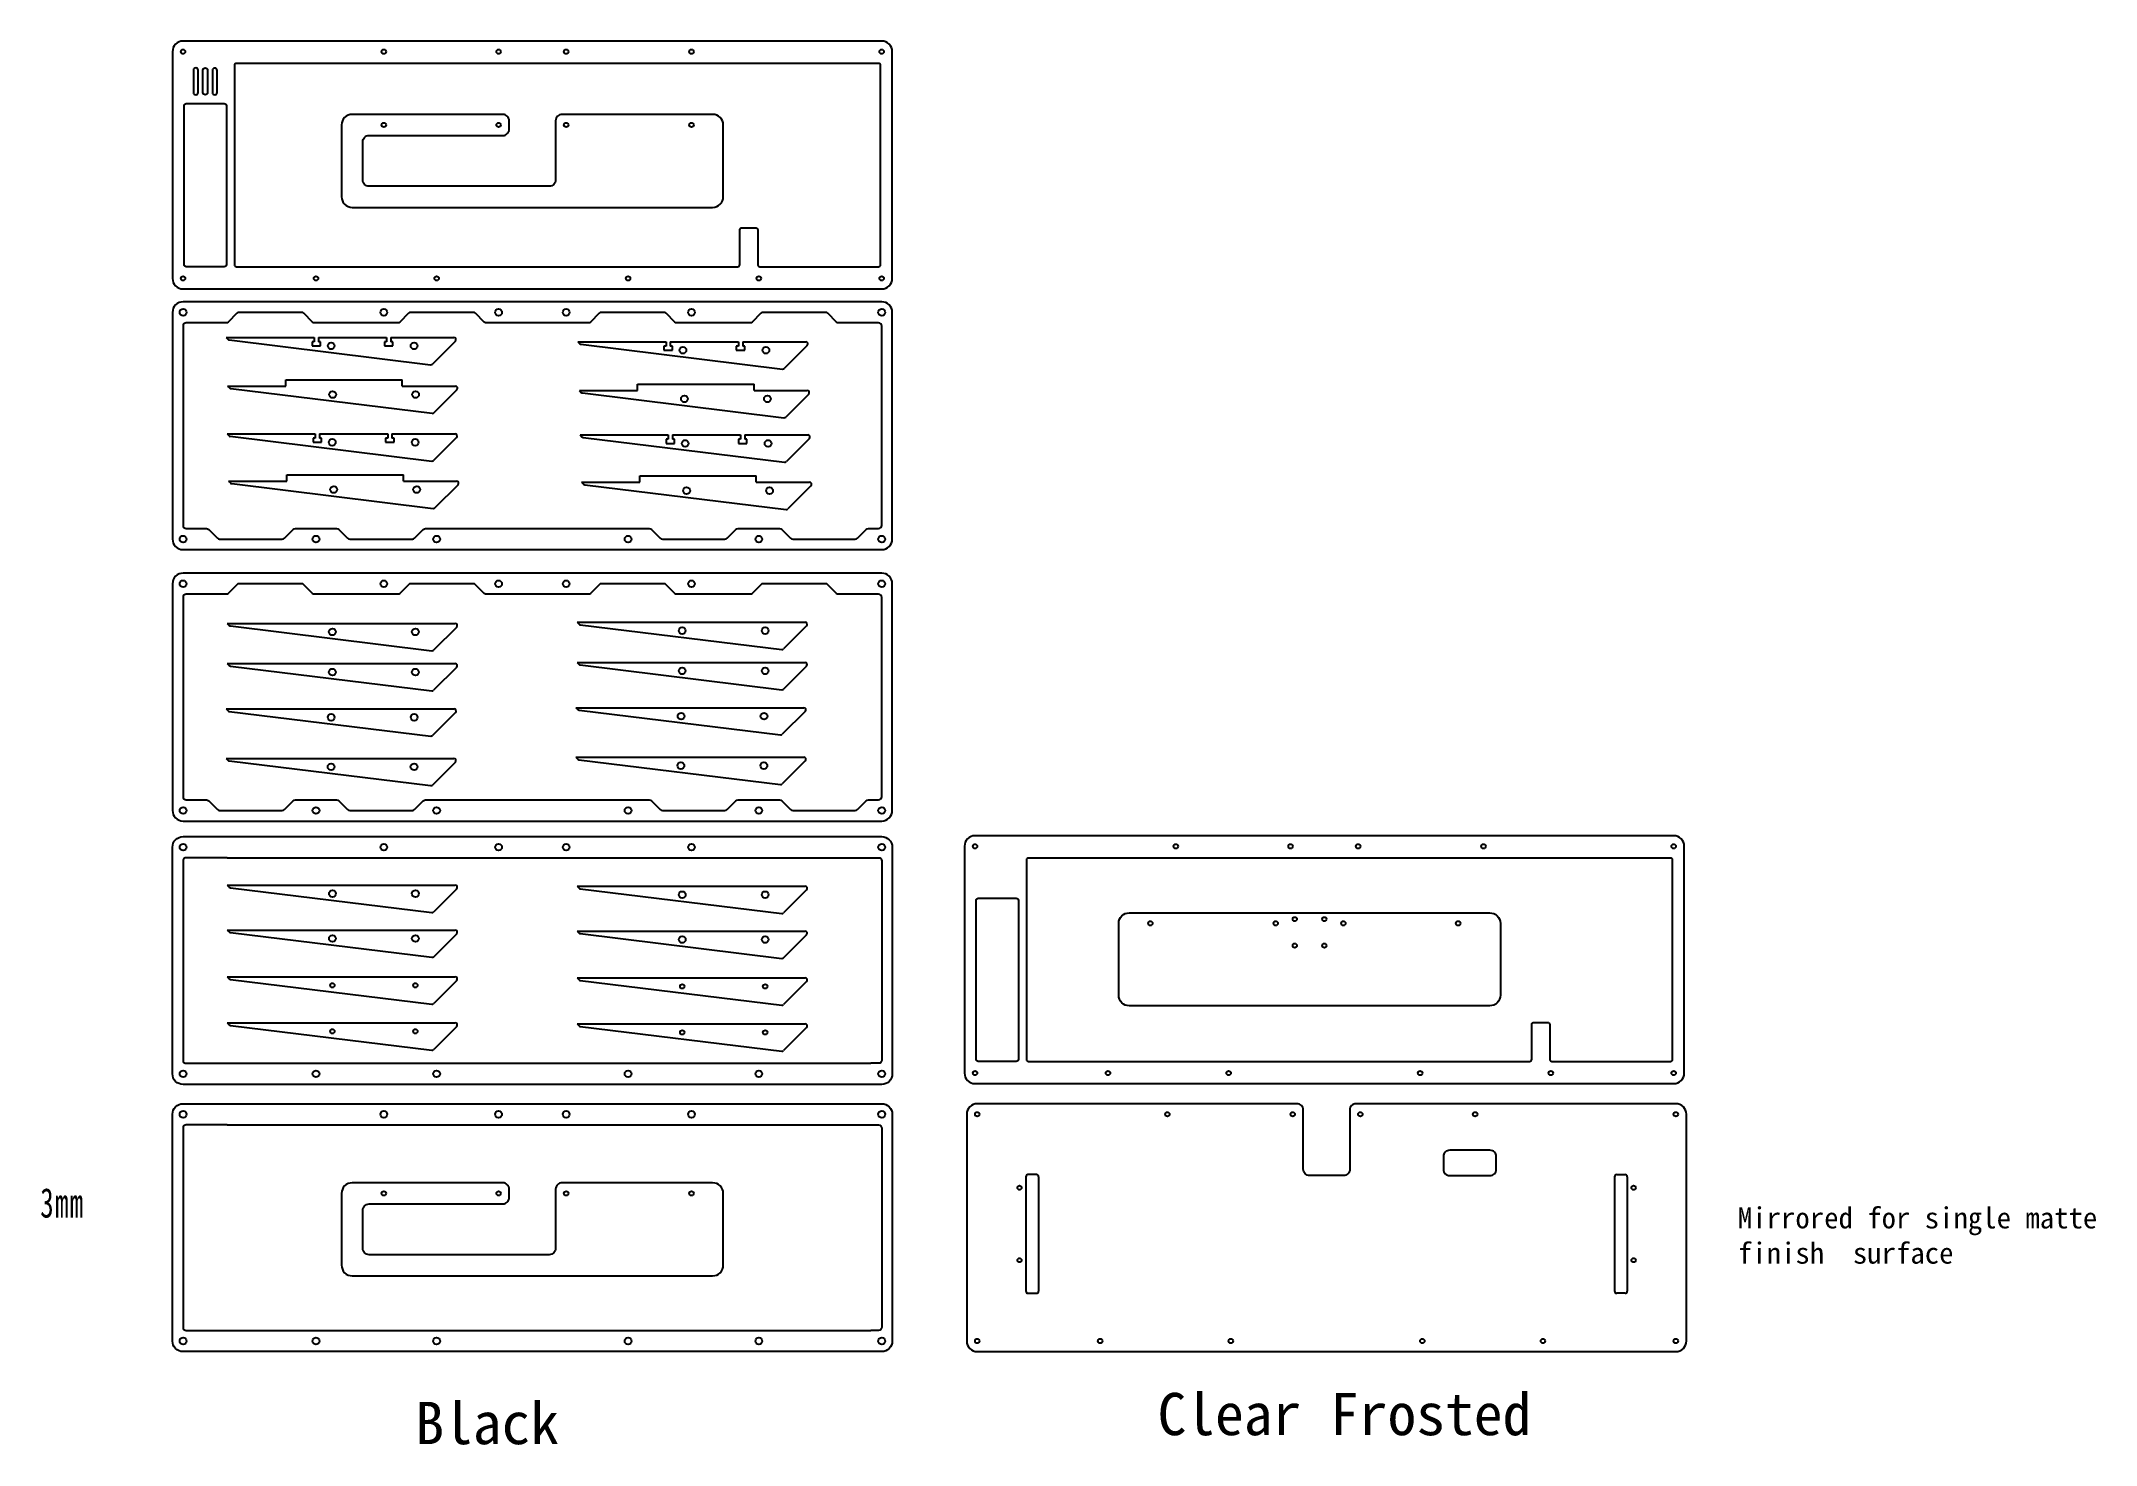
# Model space of a CAD drawing. Header units: inches. Extents: x -62 to 910, y -44 to 620.
import ezdxf

# ---------------------------------------------------------------- set-up
doc = ezdxf.new("R2010")
doc.units = ezdxf.units.IN
doc.header["$MEASUREMENT"] = 0
doc.layers.add('尺寸线层', color=3, linetype='Continuous', lineweight=18)
doc.styles.get("Standard").update_dxf_attribs({"font": 'arial.ttf'})
doc.styles.add('标准', font='', dxfattribs={"width": 0.667})
doc.styles.get('标准').set_extended_font_data('宋体')

msp = doc.modelspace()

# ---------------------------------------------------------------- linework, layer by layer
for p, q in [((25.34, 479.8), (67.06, 479.8)), ((25.34, 479.8), (26.23, 478.91)), ((26.82, 478.62), (122.16, 466.92)), ((67.06, 477.8), (66.06, 477.8)), ((66.06, 477.8), (66.06, 475.8)), ((67.06, 479.8), (67.06, 477.8)), ((69.06, 479.8), (69.06, 477.8)), ((69.06, 479.8), (101.32, 479.8)), ((70.06, 477.8), (69.06, 477.8)), ((70.06, 475.8), (70.06, 477.8)), ((101.32, 477.8), (100.32, 477.8)), ((100.32, 477.8), (100.32, 475.8)), ((101.32, 479.8), (101.32, 477.8)), ((103.32, 479.8), (103.32, 477.8)), ((103.32, 479.8), (133.17, 479.8)), ((104.32, 477.8), (103.32, 477.8)), ((104.32, 475.8), (104.32, 477.8)), ((133.88, 478.1), (122.98, 467.2)), ((191.82, 477.74), (233.54, 477.74)), ((191.82, 477.74), (192.72, 476.84)), ((193.3, 476.56), (288.64, 464.85)), ((233.54, 477.74), (233.54, 475.74)), ((235.54, 477.74), (235.54, 475.74)), ((235.54, 477.74), (267.81, 477.74)), ((267.81, 477.74), (267.81, 475.74)), ((269.81, 477.74), (269.81, 475.74)), ((269.81, 477.74), (299.66, 477.74)), ((66.06, 475.8), (70.06, 475.8)), ((100.32, 475.8), (104.32, 475.8)), ((233.54, 475.74), (232.54, 475.74)), ((232.54, 475.74), (232.54, 473.74)), ((232.54, 473.74), (236.54, 473.74)), ((236.54, 475.74), (235.54, 475.74)), ((236.54, 473.74), (236.54, 475.74)), ((267.81, 475.74), (266.81, 475.74)), ((266.81, 475.74), (266.81, 473.74)), ((266.81, 473.74), (270.81, 473.74)), ((270.81, 475.74), (269.81, 475.74)), ((270.81, 473.74), (270.81, 475.74)), ((300.36, 476.03), (289.47, 465.14)), ((53.61, 456.78), (53.61, 459.78)), ((53.61, 459.78), (108.73, 459.78)), ((108.73, 456.78), (108.73, 459.78)), ((220.09, 454.72), (220.09, 457.72)), ((220.09, 457.72), (275.22, 457.72)), ((275.22, 454.72), (275.22, 457.72)), ((26.04, 456.78), (26.94, 455.89)), ((26.04, 456.78), (53.61, 456.78)), ((27.53, 455.6), (122.86, 443.9)), ((108.73, 456.78), (133.88, 456.78)), ((134.59, 455.08), (123.69, 444.18)), ((192.53, 454.72), (193.43, 453.82)), ((192.53, 454.72), (220.09, 454.72)), ((194.01, 453.54), (289.35, 441.83)), ((275.22, 454.72), (300.36, 454.72)), ((301.07, 453.01), (290.18, 442.12)), ((25.86, 434.2), (67.58, 434.2)), ((25.86, 434.2), (26.75, 433.31)), ((27.34, 433.02), (122.67, 421.31)), ((67.58, 432.2), (66.58, 432.2)), ((66.58, 432.2), (66.58, 430.2)), ((66.58, 430.2), (70.58, 430.2)), ((67.58, 434.2), (67.58, 432.2)), ((69.58, 434.2), (69.58, 432.2)), ((69.58, 434.2), (101.84, 434.2)), ((70.58, 432.2), (69.58, 432.2)), ((70.58, 430.2), (70.58, 432.2)), ((101.84, 432.2), (100.84, 432.2)), ((100.84, 432.2), (100.84, 430.2)), ((100.84, 430.2), (104.84, 430.2)), ((101.84, 434.2), (101.84, 432.2)), ((103.84, 434.2), (103.84, 432.2)), ((103.84, 434.2), (133.69, 434.2)), ((104.84, 432.2), (103.84, 432.2)), ((104.84, 430.2), (104.84, 432.2)), ((134.4, 432.49), (123.5, 421.6)), ((192.86, 433.66), (234.58, 433.66)), ((192.86, 433.66), (193.76, 432.76)), ((194.34, 432.47), (289.68, 420.77)), ((234.58, 431.66), (233.58, 431.66)), ((233.58, 431.66), (233.58, 429.66)), ((233.58, 429.66), (237.58, 429.66)), ((234.58, 433.66), (234.58, 431.66)), ((236.58, 433.66), (236.58, 431.66)), ((236.58, 433.66), (268.84, 433.66)), ((237.58, 431.66), (236.58, 431.66)), ((237.58, 429.66), (237.58, 431.66)), ((268.84, 431.66), (267.84, 431.66)), ((267.84, 431.66), (267.84, 429.66)), ((267.84, 429.66), (271.84, 429.66)), ((268.84, 433.66), (268.84, 431.66)), ((270.84, 433.66), (270.84, 431.66)), ((270.84, 433.66), (300.69, 433.66)), ((271.84, 431.66), (270.84, 431.66)), ((271.84, 429.66), (271.84, 431.66)), ((301.4, 431.95), (290.51, 421.05)), ((26.56, 411.84), (27.46, 410.95)), ((26.56, 411.84), (54.12, 411.84)), ((28.04, 410.66), (123.38, 398.95)), ((54.12, 411.84), (54.12, 414.84)), ((54.12, 414.84), (109.25, 414.84)), ((109.25, 411.84), (109.25, 414.84)), ((109.25, 411.84), (134.4, 411.84)), ((135.11, 410.14), (124.21, 399.24)), ((193.57, 411.3), (194.46, 410.4)), ((193.57, 411.3), (221.13, 411.3)), ((195.05, 410.11), (290.38, 398.41)), ((221.13, 411.3), (221.13, 414.3)), ((221.13, 414.3), (276.25, 414.3)), ((276.25, 411.3), (276.25, 414.3)), ((276.25, 411.3), (301.4, 411.3)), ((302.11, 409.59), (291.21, 398.69)), ((25.93, 344.51), (133.77, 344.51)), ((25.93, 344.51), (26.83, 343.61)), ((27.41, 343.33), (122.75, 331.62)), ((134.47, 342.8), (123.58, 331.91)), ((191.48, 345.07), (299.32, 345.07)), ((191.48, 345.07), (192.38, 344.18)), ((192.96, 343.89), (288.3, 332.18)), ((300.02, 343.36), (289.13, 332.47)), ((25.93, 325.49), (133.77, 325.49)), ((25.93, 325.49), (26.83, 324.6)), ((27.41, 324.31), (122.75, 312.61)), ((134.47, 323.79), (123.58, 312.89)), ((191.48, 326.06), (299.32, 326.06)), ((191.48, 326.06), (192.38, 325.16)), ((192.96, 324.87), (288.3, 313.17)), ((300.02, 324.35), (289.13, 313.45)), ((25.37, 304.1), (133.21, 304.1)), ((25.37, 304.1), (26.27, 303.21)), ((26.86, 302.92), (122.19, 291.21)), ((133.92, 302.39), (123.02, 291.5)), ((190.92, 304.66), (298.76, 304.66)), ((190.92, 304.66), (191.82, 303.77)), ((192.41, 303.48), (287.74, 291.77)), ((299.47, 302.96), (288.57, 292.06)), ((25.32, 280.67), (133.15, 280.67)), ((25.32, 280.67), (26.22, 279.77)), ((26.8, 279.49), (122.14, 267.78)), ((133.86, 278.96), (122.97, 268.06)), ((190.87, 281.23), (298.7, 281.23)), ((190.87, 281.23), (191.76, 280.33)), ((192.35, 280.05), (287.69, 268.34)), ((299.41, 279.52), (288.52, 268.63)), ((25.94, 220.68), (133.78, 220.68)), ((25.94, 220.68), (26.84, 219.78)), ((27.42, 219.49), (122.76, 207.79)), ((134.49, 218.97), (123.59, 208.07)), ((191.49, 220.18), (299.33, 220.18)), ((191.49, 220.18), (192.39, 219.29)), ((192.97, 219), (288.31, 207.3)), ((300.04, 218.48), (289.14, 207.58)), ((25.94, 199.46), (133.78, 199.46)), ((25.94, 199.46), (26.84, 198.56)), ((27.42, 198.28), (122.76, 186.57)), ((134.49, 197.75), (123.59, 186.86)), ((191.49, 198.97), (299.33, 198.97)), ((191.49, 198.97), (192.39, 198.07)), ((192.97, 197.79), (288.31, 186.08)), ((300.04, 197.26), (289.14, 186.37)), ((25.94, 177.3), (133.78, 177.3)), ((25.94, 177.3), (26.84, 176.4)), ((27.42, 176.11), (122.76, 164.41)), ((134.49, 175.59), (123.59, 164.69)), ((191.49, 176.81), (299.33, 176.81)), ((191.49, 176.81), (192.39, 175.91)), ((192.97, 175.62), (288.31, 163.92)), ((300.04, 175.1), (289.14, 164.2)), ((25.94, 155.55), (133.78, 155.55)), ((25.94, 155.55), (26.84, 154.65)), ((27.42, 154.36), (122.76, 142.66)), ((134.49, 153.84), (123.59, 142.94)), ((191.49, 155.06), (299.33, 155.06)), ((191.49, 155.06), (192.39, 154.16)), ((192.97, 153.87), (288.31, 142.17)), ((300.04, 153.35), (289.14, 142.45)), ((170.3, 136.43), (171.3, 136.43)), ((403.81, 82.76), (403.81, 28.64)), ((408.81, 83.76), (404.81, 83.76)), ((409.81, 82.76), (409.81, 28.64)), ((682.42, 82.76), (682.42, 28.64)), ((683.42, 83.76), (687.42, 83.76)), ((688.42, 82.76), (688.42, 28.64)), ((404.81, 27.64), (408.81, 27.64)), ((687.42, 27.64), (683.42, 27.64)), ((170.3, 10.05), (171.3, 10.05))]:
    msp.add_line(p, q)
at = {"linetype": 'Continuous'}
for p, q in [((25.91, 233.68), (66.74, 233.68)), ((107.16, 233.68), (147.99, 233.68)), ((273.85, 233.68), (314.68, 233.68)), ((16.68, 136.43), (57.5, 136.43)), ((78.3, 136.43), (119.13, 136.43)), ((226.23, 136.43), (267.05, 136.43)), ((287.85, 136.43), (330.43, 136.43)), ((25.91, 107.3), (66.74, 107.3)), ((107.16, 107.3), (147.99, 107.3)), ((273.85, 107.3), (314.68, 107.3)), ((16.68, 10.05), (57.5, 10.05)), ((78.3, 10.05), (119.13, 10.05)), ((226.23, 10.05), (267.05, 10.05)), ((287.85, 10.05), (330.43, 10.05))]:
    msp.add_line(p, q, dxfattribs=at)
for points in [[(4.99, 502.73), (335.6, 502.73, 0.414214), (340.6, 507.73), (340.6, 614.98, 0.414214), (335.6, 619.98), (4.99, 619.98, 0.414214), (-0.01, 614.98), (-0.01, 507.73, 0.414214)], [(9.91, 595.7, 1), (12.11, 595.7), (12.11, 606.2, 1), (9.91, 606.2)], [(16.61, 606.2), (16.61, 595.7, -1), (14.41, 595.7), (14.41, 606.2, -1)], [(21.11, 606.15, 1), (18.91, 606.15), (18.91, 595.7, 1), (21.11, 595.7)], [(4.99, 379.41), (335.6, 379.41, 0.414214), (340.6, 384.41), (340.6, 491.66, 0.414214), (335.6, 496.66), (4.99, 496.66, 0.414214), (-0.01, 491.66), (-0.01, 384.41, 0.414214)], [(199.54, 389.41), (225.6, 389.41, -0.198912), (226.66, 388.97), (230.79, 384.84, 0.198912), (231.85, 384.41), (261.43, 384.41, 0.198912), (262.49, 384.84), (266.61, 388.97, -0.198912), (267.68, 389.41), (287.23, 389.41, -0.198912), (288.29, 388.97), (292.41, 384.84, 0.198912), (293.47, 384.41), (323.06, 384.41, 0.198912), (324.12, 384.84), (328.24, 388.97, -0.198912), (329.3, 389.41), (334.1, 389.41, 0.414214), (335.6, 390.91), (335.6, 485.16, 0.414214), (334.1, 486.66), (315.3, 486.66, -0.198912), (314.24, 487.09), (310.12, 491.22, 0.198912), (309.06, 491.66), (279.47, 491.66, 0.198912), (278.41, 491.22), (274.29, 487.09, -0.198912), (273.23, 486.66), (238.81, 486.66, -0.198912), (237.75, 487.09), (233.63, 491.22, 0.198912), (232.57, 491.66), (202.98, 491.66, 0.198912), (201.92, 491.22), (197.8, 487.09, -0.198912), (196.74, 486.66), (148.61, 486.66, -0.198912), (147.55, 487.09), (143.43, 491.22, 0.198912), (142.37, 491.66), (112.78, 491.66, 0.198912), (111.72, 491.22), (107.6, 487.09, -0.198912), (106.54, 486.66), (67.36, 486.66, -0.198912), (66.3, 487.09), (62.18, 491.22, 0.198912), (61.12, 491.66), (31.53, 491.66, 0.198912), (30.47, 491.22), (26.35, 487.09, -0.198912), (25.29, 486.66), (6.49, 486.66, 0.414214), (4.99, 485.16), (4.99, 390.91, 0.414214), (6.49, 389.41), (16.05, 389.41, -0.198912), (17.11, 388.97), (21.24, 384.84, 0.198912), (22.3, 384.41), (51.88, 384.41, 0.198912), (52.94, 384.84), (57.06, 388.97, -0.198912), (58.13, 389.41), (77.68, 389.41, -0.198912), (78.74, 388.97), (82.86, 384.84, 0.198912), (83.92, 384.41), (113.51, 384.41, 0.198912), (114.57, 384.84), (118.69, 388.97, -0.198912), (119.75, 389.41)], [(4.99, 251.04), (335.6, 251.04, 0.414214), (340.6, 256.04), (340.6, 363.29, 0.414214), (335.6, 368.29), (4.99, 368.29, 0.414214), (-0.01, 363.29), (-0.01, 256.04, 0.414214)], [(199.54, 261.04), (225.6, 261.04, -0.198912), (226.66, 260.6), (230.79, 256.48, 0.198912), (231.85, 256.04), (261.43, 256.04, 0.198912), (262.49, 256.48), (266.61, 260.6, -0.198912), (267.68, 261.04), (287.23, 261.04, -0.198912), (288.29, 260.6), (292.41, 256.48, 0.198912), (293.47, 256.04), (323.06, 256.04, 0.198912), (324.12, 256.48), (328.24, 260.6, -0.198912), (329.3, 261.04), (334.1, 261.04, 0.414214), (335.6, 262.54), (335.6, 356.79, 0.414214), (334.1, 358.29), (315.3, 358.29, -0.198912), (314.24, 358.73), (310.12, 362.85, 0.198912), (309.06, 363.29), (279.47, 363.29, 0.198912), (278.41, 362.85), (274.29, 358.73, -0.198912), (273.23, 358.29), (238.81, 358.29, -0.198912), (237.75, 358.73), (233.63, 362.85, 0.198912), (232.57, 363.29), (202.98, 363.29, 0.198912), (201.92, 362.85), (197.8, 358.73, -0.198912), (196.74, 358.29), (148.61, 358.29, -0.198912), (147.55, 358.73), (143.43, 362.85, 0.198912), (142.37, 363.29), (112.78, 363.29, 0.198912), (111.72, 362.85), (107.6, 358.73, -0.198912), (106.54, 358.29), (67.36, 358.29, -0.198912), (66.3, 358.73), (62.18, 362.85, 0.198912), (61.12, 363.29), (31.53, 363.29, 0.198912), (30.47, 362.85), (26.35, 358.73, -0.198912), (25.29, 358.29), (6.49, 358.29, 0.414214), (4.99, 356.79), (4.99, 262.54, 0.414214), (6.49, 261.04), (16.05, 261.04, -0.198912), (17.11, 260.6), (21.24, 256.48, 0.198912), (22.3, 256.04), (51.88, 256.04, 0.198912), (52.94, 256.48), (57.06, 260.6, -0.198912), (58.13, 261.04), (77.68, 261.04, -0.198912), (78.74, 260.6), (82.86, 256.48, 0.198912), (83.92, 256.04), (113.51, 256.04, 0.198912), (114.57, 256.48), (118.69, 260.6, -0.198912), (119.75, 261.04)], [(4.99, 243.68), (335.6, 243.68, -0.414214), (340.6, 238.68), (340.6, 131.43, -0.414214), (335.6, 126.43), (4.99, 126.43, -0.414214), (-0.01, 131.43), (-0.01, 238.68, -0.414214)], [(379.78, 126.82), (710.39, 126.82, 0.414214), (715.39, 131.82), (715.39, 239.07, 0.414214), (710.39, 244.07), (379.78, 244.07, 0.414214), (374.78, 239.07), (374.78, 131.82, 0.414214)], [(452.77, 207.63), (623.38, 207.63, -0.414214), (628.38, 202.63), (628.38, 168.63, -0.414214), (623.38, 163.63), (452.77, 163.63, -0.414214), (447.77, 168.63), (447.77, 202.63, -0.414214)], [(4.99, 117.3), (335.6, 117.3, -0.414214), (340.6, 112.3), (340.6, 5.05, -0.414214), (335.6, 0.05), (4.99, 0.05, -0.414214), (-0.01, 5.05), (-0.01, 112.3, -0.414214)], [(601.42, 92.32), (601.42, 86.32, 0.414214), (604.42, 83.32), (623.42, 83.32, 0.414214), (626.42, 86.32), (626.42, 92.32, 0.414214), (623.42, 95.32), (604.42, 95.32, 0.414214)], [(255.6, 79.9), (184.3, 79.9, 0.414214), (181.3, 76.9), (181.3, 48.9, -0.414214), (178.3, 45.9), (92.99, 45.9, -0.414214), (89.99, 48.9), (89.99, 66.9, -0.414214), (92.99, 69.9), (156.3, 69.9, 0.414214), (159.3, 72.9), (159.3, 76.9, 0.414214), (156.3, 79.9), (84.99, 79.9, 0.414214), (79.99, 74.9), (79.99, 40.9, 0.414214), (84.99, 35.9), (255.6, 35.9, 0.414214), (260.6, 40.9), (260.6, 74.9, 0.414214)]]:
    msp.add_lwpolyline(points, format="xyb", close=True)
for points in [[(30.33, 609.45, 0.414214), (29.33, 608.45), (29.33, 514.25, 0.414214), (30.33, 513.25), (267.44, 513.25, 0.414214), (268.44, 514.25), (268.44, 530.71, -0.414938), (269.44, 531.71), (275.98, 531.7, -0.414214), (276.98, 530.7), (276.98, 514.25, 0.414214), (277.98, 513.25), (278.12, 513.25), (334.08, 513.25, 0.414214), (335.08, 514.25), (335.08, 608.45, 0.414214), (334.08, 609.45), (30.33, 609.45)], [(314.68, 233.68), (334.1, 233.68, -0.414214), (335.6, 232.18), (335.6, 185.06)], [(405.11, 233.55, 0.414214), (404.11, 232.55), (404.11, 138.35, 0.414214), (405.11, 137.35), (642.23, 137.35, 0.414214), (643.23, 138.35), (643.23, 154.81, -0.414938), (644.23, 155.81), (650.76, 155.79, -0.414214), (651.76, 154.79), (651.76, 138.35, 0.414214), (652.76, 137.35), (652.91, 137.35), (708.86, 137.35, 0.414214), (709.86, 138.35), (709.86, 232.55, 0.414214), (708.86, 233.55), (405.11, 233.55)], [(335.6, 185.06), (335.6, 137.93, -0.414214), (334.1, 136.43), (330.43, 136.43)], [(314.68, 107.3), (334.1, 107.3, -0.414214), (335.6, 105.8), (335.6, 58.67)], [(335.6, 58.67), (335.6, 11.55, -0.414214), (334.1, 10.05), (330.43, 10.05)]]:
    msp.add_lwpolyline(points, format="xyb", dxfattribs=at)
for points in [[(6.51, 590.4), (24.51, 590.4, -0.414214), (25.51, 589.4), (25.51, 514.25, -0.414214), (24.51, 513.25), (6.51, 513.25, -0.414214), (5.51, 514.25), (5.51, 589.4, -0.414214)], [(381.3, 214.5), (399.3, 214.5, -0.414214), (400.3, 213.5), (400.3, 138.35, -0.414214), (399.3, 137.35), (381.3, 137.35, -0.414214), (380.3, 138.35), (380.3, 213.5, -0.414214)]]:
    msp.add_lwpolyline(points, format="xyb", close=True, dxfattribs=at)
for points in [[(260.6, 580.32, 0.414214), (255.6, 585.32), (184.3, 585.32, 0.414214), (181.3, 582.32), (181.3, 554.32, -0.414214), (178.3, 551.32), (92.99, 551.32, -0.414214), (89.99, 554.32), (89.99, 572.32, -0.414214), (92.99, 575.32), (156.3, 575.32, 0.414214), (159.3, 578.32), (159.3, 582.32, 0.414214), (156.3, 585.32), (84.99, 585.32, 0.414214), (79.99, 580.32), (79.99, 546.32, 0.414214), (84.99, 541.32), (255.6, 541.32, 0.414214), (260.6, 546.32), (260.6, 580.32)], [(25.91, 233.68), (6.49, 233.68, 0.414214), (4.99, 232.18), (4.99, 185.06)], [(4.99, 185.06), (4.99, 137.93, 0.414214), (6.49, 136.43), (16.68, 136.43)], [(560.12, 117.32, 0.414214), (557.12, 114.32), (557.12, 86.32, -0.414214), (554.12, 83.32), (538.12, 83.32, -0.414214), (535.12, 86.32), (535.12, 114.32, 0.414214), (532.12, 117.32), (380.81, 117.32, 0.414214), (375.81, 112.32), (375.81, 5.07, 0.414214), (380.81, 0.07), (711.42, 0.07, 0.414214), (716.42, 5.07), (716.42, 112.32, 0.414214), (711.42, 117.32), (560.12, 117.32)], [(25.91, 107.3), (6.49, 107.3, 0.414214), (4.99, 105.8), (4.99, 58.67)], [(4.99, 58.67), (4.99, 11.55, 0.414214), (6.49, 10.05), (16.68, 10.05)]]:
    msp.add_lwpolyline(points, format="xyb")
for points in [[(66.74, 233.68), (107.16, 233.68)], [(238.19, 233.68), (273.85, 233.68)], [(66.74, 107.3), (107.16, 107.3)], [(238.19, 107.3), (273.85, 107.3)]]:
    msp.add_lwpolyline(points, dxfattribs=at)
for points in [[(147.99, 233.68), (238.19, 233.68)], [(57.5, 136.43), (57.5, 136.43), (78.3, 136.43)], [(119.13, 136.43), (170.3, 136.43)], [(170.8, 136.43), (199.54, 136.43)], [(199.54, 136.43), (226.23, 136.43)], [(267.05, 136.43), (287.85, 136.43)], [(147.99, 107.3), (238.19, 107.3)], [(57.5, 10.05), (57.5, 10.05), (78.3, 10.05)], [(119.13, 10.05), (170.3, 10.05)], [(170.8, 10.05), (199.54, 10.05)], [(199.54, 10.05), (226.23, 10.05)], [(267.05, 10.05), (287.85, 10.05)]]:
    msp.add_lwpolyline(points)
for points in [[(57.5, 136.43), (57.5, 136.43)], [(57.5, 10.05), (57.5, 10.05)]]:
    msp.add_lwpolyline(points, close=True, dxfattribs=at)
for centre, radius in [((4.99, 614.98), 1.05), ((99.99, 614.98), 1.05), ((154.3, 614.98), 1.05), ((186.3, 614.98), 1.05), ((245.6, 614.98), 1.05), ((335.6, 614.98), 1.05), ((99.99, 580.32), 1.05), ((154.3, 580.32), 1.05), ((154.3, 580.32), 1.05), ((186.3, 580.32), 1.05), ((245.6, 580.32), 1.05), ((4.99, 507.73), 1.05), ((124.99, 507.73), 1.05), ((215.6, 507.73), 1.05), ((335.6, 507.73), 1.05), ((4.99, 491.66), 1.6), ((99.99, 491.66), 1.6), ((154.3, 491.66), 1.6), ((186.3, 491.66), 1.6), ((245.6, 491.66), 1.6), ((335.6, 491.66), 1.6), ((4.99, 384.41), 1.6), ((124.99, 384.41), 1.6), ((215.6, 384.41), 1.6), ((335.6, 384.41), 1.6), ((4.99, 363.29), 1.6), ((99.99, 363.29), 1.6), ((154.3, 363.29), 1.6), ((186.3, 363.29), 1.6), ((245.6, 363.29), 1.6), ((335.6, 363.29), 1.6), ((4.99, 256.04), 1.6), ((124.99, 256.04), 1.6), ((215.6, 256.04), 1.6), ((335.6, 256.04), 1.6), ((4.99, 238.68), 1.6), ((99.99, 238.68), 1.6), ((154.3, 238.68), 1.6), ((186.3, 238.68), 1.6), ((245.6, 238.68), 1.6), ((335.6, 238.68), 1.6), ((379.78, 239.07), 1.05), ((474.78, 239.07), 1.05), ((529.08, 239.07), 1.05), ((561.08, 239.07), 1.05), ((620.39, 239.07), 1.05), ((710.39, 239.07), 1.05), ((531.08, 204.63), 1), ((545.08, 204.63), 1), ((462.77, 202.63), 1.05), ((522.08, 202.63), 1.05), ((522.08, 202.63), 1.05), ((554.08, 202.63), 1.05), ((554.08, 202.63), 1.05), ((608.38, 202.63), 1.05), ((608.38, 202.63), 1.05), ((608.38, 202.63), 1.05), ((531.08, 192.13), 1), ((545.08, 192.13), 1), ((4.99, 131.43), 1.6), ((124.99, 131.43), 1.6), ((215.6, 131.43), 1.6), ((335.6, 131.43), 1.6), ((379.78, 131.82), 1.05), ((499.78, 131.82), 1.05), ((590.39, 131.82), 1.05), ((710.39, 131.82), 1.05), ((4.99, 112.3), 1.6), ((99.99, 112.3), 1.6), ((154.3, 112.3), 1.6), ((186.3, 112.3), 1.6), ((245.6, 112.3), 1.6), ((335.6, 112.3), 1.6), ((380.81, 112.32), 1.05), ((470.81, 112.32), 1.05), ((530.12, 112.32), 1.05), ((530.12, 112.32), 1.05), ((530.12, 112.32), 1.05), ((562.12, 112.32), 1.05), ((562.12, 112.32), 1.05), ((562.12, 112.32), 1.05), ((616.42, 112.32), 1.05), ((616.42, 112.32), 1.05), ((711.42, 112.32), 1.05), ((99.99, 74.9), 1.05), ((154.3, 74.9), 1.05), ((154.3, 74.9), 1.05), ((186.3, 74.9), 1.05), ((245.6, 74.9), 1.05), ((4.99, 5.05), 1.6), ((124.99, 5.05), 1.6), ((215.6, 5.05), 1.6), ((335.6, 5.05), 1.6), ((380.81, 5.07), 1.05), ((500.81, 5.07), 1.05), ((591.42, 5.07), 1.05), ((711.42, 5.07), 1.05)]:
    msp.add_circle(centre, radius, dxfattribs=at)
for centre, radius in [((67.9, 507.73), 1.05), ((277.45, 507.73), 1.05), ((75.06, 475.8), 1.6), ((114.32, 475.8), 1.6), ((241.54, 473.74), 1.6), ((280.81, 473.74), 1.6), ((75.77, 452.78), 1.6), ((115.03, 452.78), 1.6), ((242.25, 450.72), 1.6), ((281.51, 450.72), 1.6), ((75.58, 430.2), 1.6), ((114.84, 430.2), 1.6), ((242.58, 429.66), 1.6), ((281.84, 429.66), 1.6), ((76.28, 407.84), 1.6), ((115.55, 407.84), 1.6), ((243.29, 407.3), 1.6), ((282.55, 407.3), 1.6), ((67.9, 384.41), 1.6), ((277.45, 384.41), 1.6), ((75.65, 340.51), 1.6), ((114.92, 340.51), 1.6), ((241.2, 341.07), 1.6), ((280.47, 341.07), 1.6), ((75.65, 321.49), 1.6), ((114.92, 321.49), 1.6), ((241.2, 322.06), 1.6), ((280.47, 322.06), 1.6), ((75.1, 300.1), 1.6), ((114.36, 300.1), 1.6), ((240.65, 300.66), 1.6), ((279.91, 300.66), 1.6), ((75.04, 276.67), 1.6), ((114.3, 276.67), 1.6), ((240.59, 277.23), 1.6), ((279.85, 277.23), 1.6), ((67.9, 256.04), 1.6), ((277.45, 256.04), 1.6), ((75.66, 216.68), 1.6), ((114.93, 216.68), 1.6), ((241.21, 216.18), 1.6), ((280.48, 216.18), 1.6), ((75.66, 195.46), 1.6), ((114.93, 195.46), 1.6), ((241.21, 194.97), 1.6), ((280.48, 194.97), 1.6), ((75.66, 173.3), 1.05), ((114.93, 173.3), 1.05), ((241.21, 172.81), 1.05), ((280.48, 172.81), 1.05), ((75.66, 151.55), 1.05), ((114.93, 151.55), 1.05), ((241.21, 151.06), 1.05), ((280.48, 151.06), 1.05), ((67.9, 131.43), 1.6), ((277.45, 131.43), 1.6), ((442.69, 131.82), 1.05), ((652.24, 131.82), 1.05), ((400.81, 77.56), 1), ((691.42, 77.56), 1), ((400.81, 43.3), 1), ((691.42, 43.3), 1), ((67.9, 5.05), 1.6), ((277.45, 5.05), 1.6), ((438.97, 5.07), 1.05), ((648.52, 5.07), 1.05)]:
    msp.add_circle(centre, radius)
for centre, start, end in [((26.94, 479.62), 225, 263), ((133.17, 478.8), 315, 90), ((193.43, 477.55), 225, 263), ((299.66, 476.74), 315, 90), ((122.28, 467.91), 263, 315), ((288.76, 465.84), 263, 315), ((27.65, 456.6), 225, 263), ((133.88, 455.78), 315, 90), ((194.13, 454.53), 225, 263), ((300.36, 453.72), 315, 90), ((122.98, 444.89), 263, 315), ((289.47, 442.82), 263, 315), ((27.46, 434.01), 225, 263), ((133.69, 433.2), 315, 90), ((194.46, 433.47), 225, 263), ((300.69, 432.66), 315, 90), ((122.8, 422.31), 263, 315), ((289.8, 421.76), 263, 315), ((28.17, 411.65), 225, 263), ((134.4, 410.84), 315, 90), ((195.17, 411.11), 225, 263), ((301.4, 410.3), 315, 90), ((123.5, 399.95), 263, 315), ((290.51, 399.4), 263, 315), ((27.54, 344.32), 225, 263), ((133.77, 343.51), 315, 90), ((193.08, 344.88), 225, 263), ((299.32, 344.07), 315, 90), ((122.87, 332.62), 263, 315), ((288.42, 333.18), 263, 315), ((27.54, 325.3), 225, 263), ((133.77, 324.49), 315, 90), ((193.08, 325.87), 225, 263), ((299.32, 325.06), 315, 90), ((122.87, 313.6), 263, 315), ((288.42, 314.16), 263, 315), ((26.98, 303.91), 225, 263), ((133.21, 303.1), 315, 90), ((192.53, 304.47), 225, 263), ((298.76, 303.66), 315, 90), ((287.86, 292.77), 263, 315), ((122.31, 292.21), 263, 315), ((26.92, 280.48), 225, 263), ((133.15, 279.67), 315, 90), ((192.47, 281.04), 225, 263), ((298.7, 280.23), 315, 90), ((122.26, 268.77), 263, 315), ((287.81, 269.33), 263, 315), ((27.55, 220.49), 225, 263), ((133.78, 219.68), 315, 90), ((193.1, 220), 225, 263), ((299.33, 219.18), 315, 90), ((122.88, 208.78), 263, 315), ((288.43, 208.29), 263, 315), ((27.55, 199.27), 225, 263), ((133.78, 198.46), 315, 90), ((193.1, 198.78), 225, 263), ((299.33, 197.97), 315, 90), ((122.88, 187.56), 263, 315), ((288.43, 187.07), 263, 315), ((27.55, 177.11), 225, 263), ((133.78, 176.3), 315, 90), ((193.1, 176.62), 225, 263), ((299.33, 175.81), 315, 90), ((122.88, 165.4), 263, 315), ((288.43, 164.91), 263, 315), ((27.55, 155.36), 225, 263), ((133.78, 154.55), 315, 90), ((193.1, 154.87), 225, 263), ((299.33, 154.06), 315, 90), ((122.88, 143.65), 263, 315), ((288.43, 143.16), 263, 315), ((404.81, 82.76), 90, 180), ((408.81, 82.76), 0, 90), ((683.42, 82.76), 90, 180), ((687.42, 82.76), 0, 90), ((404.81, 28.64), 180, 270), ((408.81, 28.64), 270, 0), ((683.42, 28.64), 180, 270), ((687.42, 28.64), 270, 0)]:
    msp.add_arc(centre, 1, start, end)

# ---------------------------------------------------------------- texts
at = {"attachment_point": 1}
for s, width, heights, insert, char_height in [('{\\fSimSun|b0|i0|c0|p2;Mirrored for single matte finish  surface}', 180.5574, [37.89], (740.76, 68.33), 10), ('{\\fSimSun|b0|i0|c0|p2;Clear Frosted}', 228.9732, [0], (466.13, -19.47), 20), ('{\\fSimSun|b0|i0|c0|p2;Black}', 228.9732, [0], (114.89, -23.72), 20)]:
    msp.add_mtext_dynamic_manual_height_columns(s, width=width, gutter_width=1, heights=heights, dxfattribs=dict(at, insert=insert, char_height=char_height))
at = {"layer": '尺寸线层', "insert": (-62.59, 77.43), "char_height": 14, "width": 73.3609, "attachment_point": 1, "line_spacing_factor": 1.15057, "style": '标准'}
msp.add_mtext('{\\T1.1;3mm}', dxfattribs=at)

doc.saveas('drawing.dxf')
